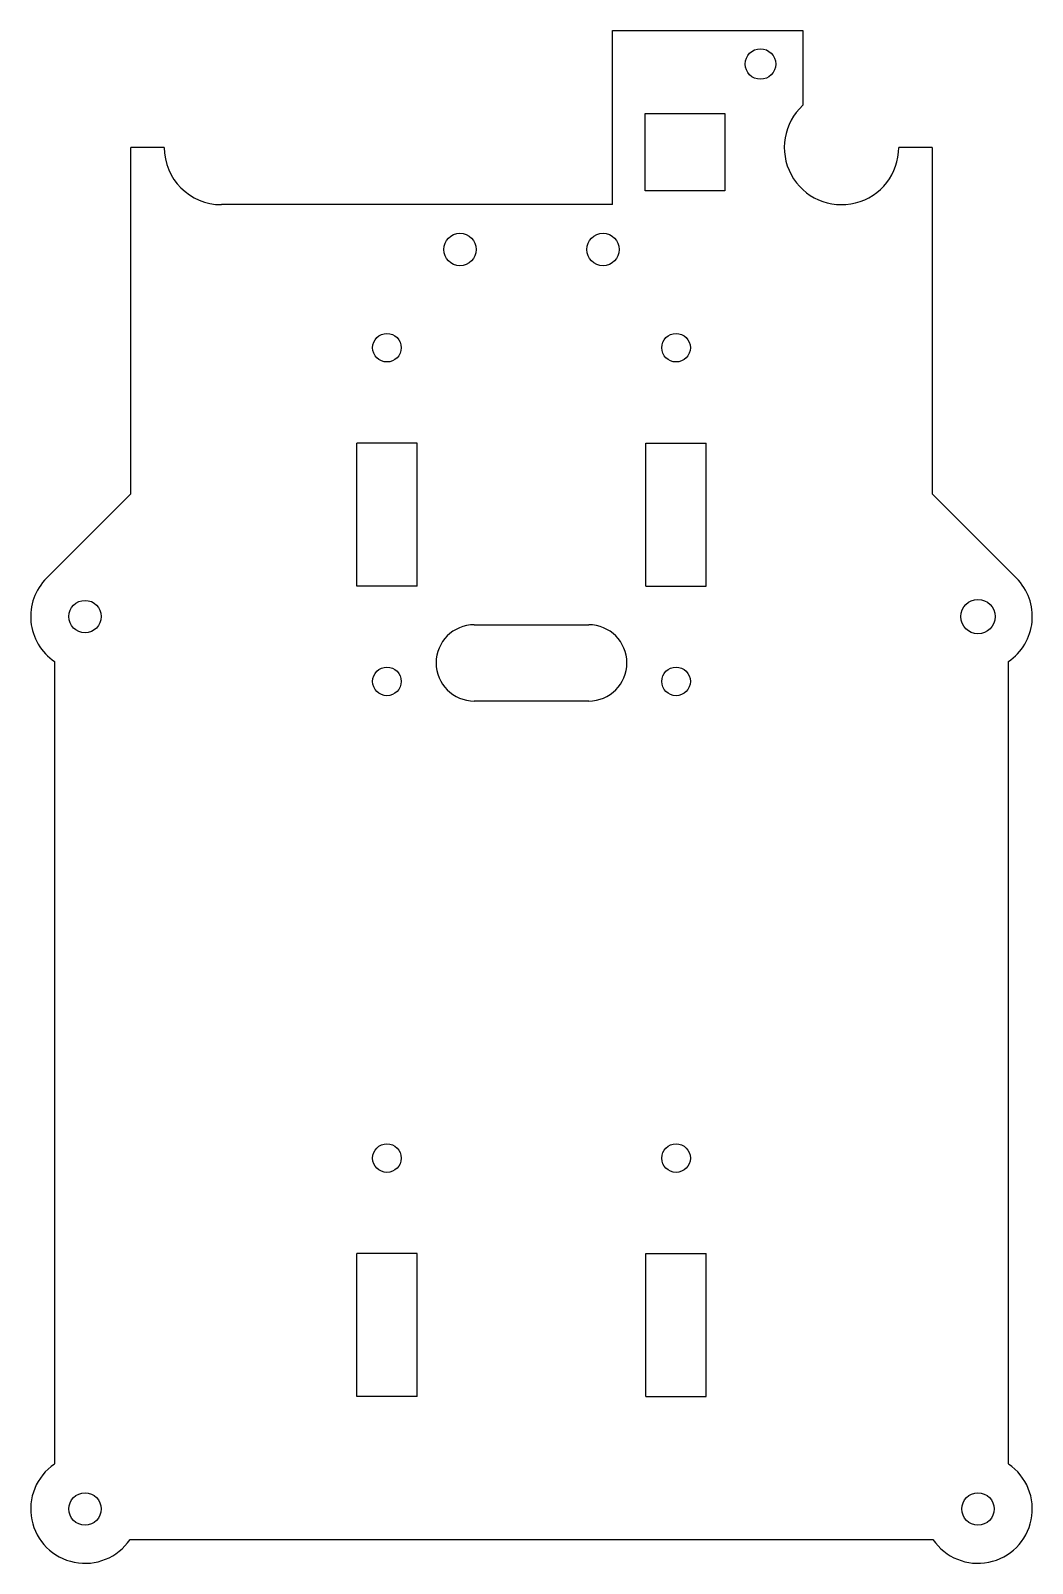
# Model space of a CAD drawing. Header units: millimetres. Extents: x -52 to 52, y -52 to 108.
import ezdxf

# ---------------------------------------------------------------- set-up
doc = ezdxf.new("R2010")
doc.units = ezdxf.units.MM

msp = doc.modelspace()

# ---------------------------------------------------------------- linework, layer by layer
at = {"color": 7, "linetype": 'Continuous', "lineweight": 25}
for p, q in [((8.5, 90), (8.5, 108.25)), ((8.5, 108.25), (28.45, 108.25)), ((28.45, 108.25), (28.45, 100.43)), ((11.9, 91.45), (11.9, 99.55)), ((11.9, 99.55), (20.28, 99.55)), ((20.28, 99.55), (20.28, 91.45)), ((-42, 59.66), (-42, 96)), ((-38.5, 96), (-42, 96)), ((42, 96), (38.5, 96)), ((42, 96), (42, 59.66)), ((20.28, 91.45), (11.9, 91.45)), ((8.5, 90), (-32.5, 90)), ((-12, 65), (-18.3, 65)), ((-18.3, 50), (-18.3, 65)), ((-12, 50), (-12, 65)), ((12, 65), (18.3, 65)), ((12, 50), (12, 65)), ((18.3, 50), (18.3, 65)), ((-50.83, 50.83), (-42, 59.66)), ((42, 59.66), (50.83, 50.83)), ((-12, 50), (-18.3, 50)), ((12, 50), (18.3, 50)), ((-6, 45.94), (6, 45.94)), ((-50, 42.08), (-50, -42.08)), ((50, -42.08), (50, 42.08)), ((6, 37.94), (-6, 37.94)), ((-12, -20), (-18.3, -20)), ((-18.3, -35), (-18.3, -20)), ((-12, -35), (-12, -20)), ((12, -20), (18.3, -20)), ((12, -35), (12, -20)), ((18.3, -35), (18.3, -20)), ((-12, -35), (-18.3, -35)), ((12, -35), (18.3, -35)), ((-42.08, -50), (42.08, -50))]:
    msp.add_line(p, q, dxfattribs=at)
for centre, radius in [((24, 104.75), 1.6), ((-7.5, 85.3), 1.7), ((7.5, 85.3), 1.7), ((-15.15, 75), 1.5), ((15.15, 75), 1.5), ((-46.8, 46.8), 1.7), ((46.8, 46.8), 1.8), ((-15.15, 40), 1.5), ((15.15, 40), 1.5), ((-15.15, -10), 1.5), ((15.15, -10), 1.5), ((-46.8, -46.8), 1.7), ((46.8, -46.8), 1.7)]:
    msp.add_circle(centre, radius, dxfattribs=at)
for centre, radius, start, end in [((32.5, 96), 6, 132.4542, 0), ((-32.5, 96), 6, 180, 270), ((-46.8, 46.8), 5.7, 135, 235.8471), ((46.8, 46.8), 5.7, 304.1529, 45), ((-6, 41.94), 4, 90, 270), ((6, 41.94), 4, 270, 90), ((-46.8, -46.8), 5.7, 124.1529, 325.8471), ((46.8, -46.8), 5.7, 214.1529, 55.8471)]:
    msp.add_arc(centre, radius, start, end, dxfattribs=at)

doc.saveas('drawing.dxf')
